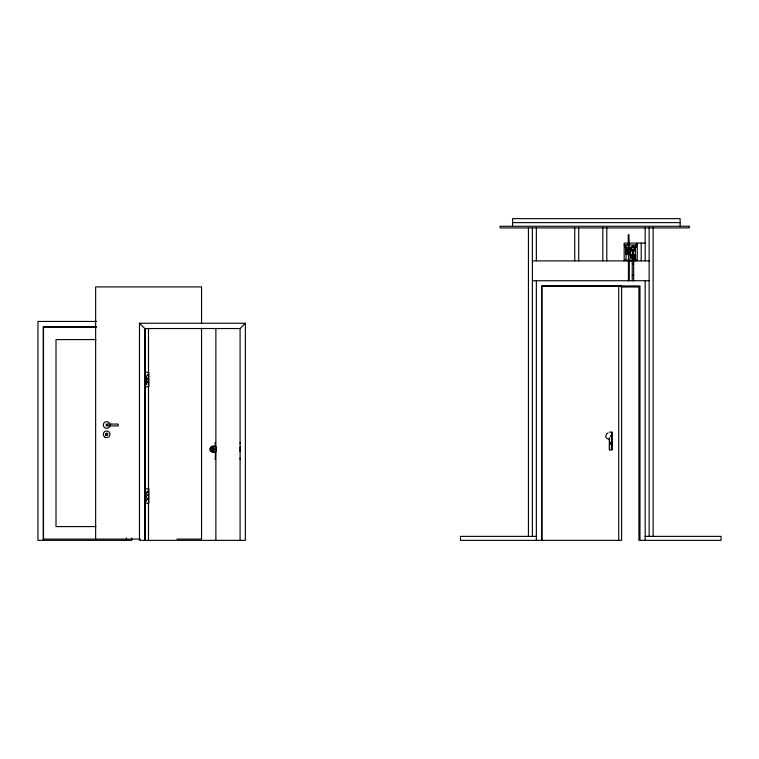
<?xml version="1.0" encoding="UTF-8"?>
<svg xmlns="http://www.w3.org/2000/svg" width="759" height="759" viewBox="0 0 759 759"><rect width="100%" height="100%" fill="white"/><g stroke="black" fill="none" stroke-linecap="round" stroke-linejoin="round"><path stroke-width="1.14" d="M629.676 251.229L629.676 248.572M630.084 251.163L630.084 248.572L630.293 251.476L627.778 251.343M629.505 250.555L629.638 251.428M240.148 446.871L240.148 449.442M629.543 250.479L629.448 248.563L630.302 248.572C633.034 252.946 624.534 250.736 629.306 251.125M146.496 377.052L145.975 376.758L146.506 376.872M146.278 377.289L146.335 376.568M146.373 380.563L146.212 380.079L146.525 380.79M146.278 380.828L146.335 380.107M146.572 377.081L146.051 376.578M146.278 384.367L146.174 383.513M146.354 380.933L146.591 380.401M146.629 380.62L146.572 380.202M147.274 375.572L147.502 374.652L147.218 375.572M147.151 378.732C147.682 379.424 146.867 377.451 147.739 378.855M147.322 375.506L147.55 375.126M147.113 378.741L147.663 378.817M147.455 375.525L147.512 374.794M147.161 382.489L147.654 381.796L147.218 382.65M147.379 378.314L147.322 379.035L147.559 378.589M147.113 382.28L147.663 382.356L147.17 382.09M147.455 379.064L147.512 378.333M147.54 382.327L147.379 381.853L147.426 382.726M147.455 382.593L147.512 381.872M146.051 493.084L146.278 493.786L145.899 493.246M146.468 500.086L146.003 500.741M146.525 497.287L146.098 497.382M146.212 496.585L146.487 497.306M146.278 493.786L146.335 493.065M146.496 500.617L145.956 500.323L146.506 500.437M146.335 496.604L146.145 497.306M146.278 500.864L146.335 500.143M147.701 491.984L147.36 491.547M146.496 500.864L146.43 500.039M147.455 492.022L147.512 491.291M147.682 498.672L147.161 498.995M147.35 495.266L147.379 494.811M147.663 492.003L147.711 491.377M147.512 494.83L147.132 495.437L147.682 495.134M147.455 499.099L147.55 498.748M147.445 494.688L147.72 495.542M147.825 495.124L147.104 495.456M147.218 499.147L147.445 498.217M215.139 443.474L215.186 442.952M215.186 450.713L215.186 451.226M215.186 458.464L215.186 458.986M631.479 249.218C631.137 248.99 631.241 248.781 631.336 249.142M629.287 252.301L628.262 252.197M629.05 253.886L626.962 253.686L626.953 254.246L629.088 254.237L629.088 253.696M626.82 250.271L627.114 250.309M631.08 247.889L631.554 247.491L631.156 247.87M609.923 443.617L610.113 443.019M627.75 251.106L627.788 253.316L629.458 253.326L629.458 252.073L629.448 253.316L627.788 253.316L627.788 252.073M145.899 380.287L146.468 380.05M146.051 380.117L146.098 380.885M147.787 378.845L147.218 379.111M146.411 384.471L146.041 383.637M146.496 384.367L146.553 383.703M147.151 491.291L147.749 491.396M146.487 493.777L146.269 492.914M145.984 496.595L145.927 497.221M144.514 383.893L145.358 383.893M144.514 500.39L145.358 500.466M240.242 458.607L240.1 458.797M240.1 443.465L240.157 442.763M107.38 425.609C104.922 426.881 106.383 422.877 107.408 424.404M146.335 493.511L146.43 493.454M240.091 540.351L240.091 328.533L245.385 323.239L139.476 323.239L139.476 540.351L245.385 540.351L245.385 323.239M214.313 448.427L214.408 449.954M626.592 253.43L626.517 253.667M629.012 250.109L629.031 249.056L628.167 249.066L628.082 250.081L629.116 250.081M629.496 249.066L629.505 250.944M628.054 250.878L627.911 250.242M627.721 250.413L628.148 250.859M144.514 376.881L144.514 377.014M144.514 500.456L144.514 500.589M627.93 251.22L627.949 253.259M610.578 436.937L611.232 436.112L610.578 435.277M610.445 444.451L611.109 443.617L610.445 442.782M147.607 375.136L147.663 375.278M146.43 493.407L146.345 493.388M608.054 433.019L606.707 433.721L605.748 436.463L606.223 437.896L608.509 439.214M630.217 249.54L630.217 249.702M144.514 491.756L145.358 491.623M146.288 376.881L146.411 377.394M627.797 250.479L629.344 250.65M626.469 250.413L627.133 249.939M626.384 251.77L626.422 251.172M630.16 248.667L629.448 248.563M512.553 222.624L680.102 222.624M645.178 243.089L624.164 243.089L624.164 260.878M624.164 244.996L637.237 244.996M628.291 247.927L628.813 247.927L628.964 252.956M626.602 249.939L627.408 249.939M628.082 250.29L629.116 250.29M628.727 250.698L628.424 252.434M628.12 250.944L629.069 250.944M627.845 251.542L629.353 251.542M632.513 251.504L633.414 251.504M627.968 251.646L629.22 251.646M628.528 252.301L629.107 252.377M627.968 252.538L629.22 252.538M632.636 252.443L633.291 252.443M627.646 253.013L627.627 249.692L626.279 249.673L626.289 253.003L627.627 253.003L626.621 253.003M627.551 252.709L626.754 252.994M629.22 252.956L628.993 234.768L628.215 234.768L628.3 252.434M626.279 253.022L627.636 253.022M626.687 253.667L626.289 253.914M629.059 255.811L628.556 255.811L628.547 280.735M632.086 257.766L633.756 257.766M632.351 257.918L633.585 257.918M632.503 257.965L633.433 257.965M632.503 258.904L633.433 258.904M632.475 259.075L633.461 259.075M532.382 260.878L649.154 260.878M632.351 264.198L633.585 264.198M632.143 275.441L633.793 275.441M532.382 280.735L649.154 280.735M621.308 286.997L638.926 286.997L638.926 540.351L721.05 540.351L721.05 536.376L645.178 536.376M96.583 321.446L37.95 321.446L37.95 540.351L131.762 540.351L131.762 537.979M95.985 326.759L43.272 326.759L43.272 540.351M96.573 327.072L43.5 327.072L43.5 539.099M139.476 323.239L144.779 328.533L240.091 328.533M95.928 339.586L56.005 339.586L56.005 526.585L95.928 526.585M145.358 375.126L144.514 375.25L145.358 375.231M144.552 378.048L145.358 378.048M145.358 378.191L144.552 378.191L144.608 380.999L145.358 381.084M144.608 386.777L148.887 386.777L148.887 372.308L144.608 372.308L144.608 375.648M107.598 424.072L118.224 424.072L118.224 425.932L107.598 425.941M609.344 432.146L612.001 432.146L612.001 449.869L609.344 449.869L609.344 438.057M215.414 442.459L215.537 446.975M215.414 459.404L215.565 450.362M144.675 491.775L145.358 491.728M144.552 494.545L145.358 494.545M145.358 494.688L144.552 494.688L144.608 497.496L145.358 497.496M144.552 497.581L145.358 497.581M144.608 503.283L148.887 503.283L148.887 488.805L144.608 488.805L144.608 492.145M536.357 536.376L460.485 536.376L460.485 540.351L621.621 540.351L621.621 286.162L542.04 286.162L542.04 540.351M43.272 539.099L140.368 539.099M176.847 539.099L201.552 539.099L201.552 328.343M145.994 383.864L146.183 383.893M147.663 498.853L147.17 498.587M240.1 450.865L240.1 450.827M147.521 495.153L147.607 495.219M146.278 383.456L146.648 383.94M609.98 444.205L611.042 444.205L611.042 443.019L609.98 443.019L610.113 444.205M629.277 251.03L629.249 253.259M680.102 226.599L680.102 218.649L512.553 218.649L512.553 226.599M653.129 227.776L653.129 536.376M649.154 227.776L649.154 536.376M645.178 227.776L645.178 260.878M645.178 280.735L645.178 540.351M641.213 243.089L641.213 260.878M639.97 540.351L639.97 285.953L541.565 285.953L541.565 540.351M637.237 243.089L637.237 260.878M635.34 244.996L635.34 260.878M633.756 255.603L633.85 256.77M633.689 260.878L633.689 280.735M633.442 246.941L633.442 246.02L632.399 246.02L632.399 246.941M633.461 251.305L633.461 257.766M633.253 257.965L633.253 258.904M632.683 257.965L632.683 258.904M632.38 251.305L632.38 257.766M632.247 260.878L632.247 280.735M632.105 255.603L632.01 256.77M629.344 251.058L629.401 253.316M629.116 260.878L629.116 280.735M628.803 247.956L628.756 252.51M628.623 251.276L628.528 252.51M628.461 260.878L628.461 280.735M628.158 249.445L628.12 252.434M626.071 244.996L626.071 260.878M618.737 286.162L618.737 540.351M611.811 432.146L611.811 449.869M609.534 438.057L609.534 449.869M606.792 227.776L606.792 260.878M602.817 227.776L602.817 260.878M578.719 227.776L578.719 260.878M574.743 227.776L574.743 260.878M536.357 227.776L536.357 260.878M536.357 280.735L536.357 540.351M532.382 227.776L532.382 536.376M528.416 227.776L528.416 536.376M240.157 450.514L240.157 451.349M240.157 458.275L240.157 459.1M215.879 328.533L215.879 446.861M215.879 450.419L215.879 540.351M215.452 442.412L215.414 446.975M215.452 450.362L215.452 459.451M201.552 323.609L201.552 286.902L95.643 286.902L95.643 539.099M148.479 328.533L148.479 540.351M145.206 328.533L145.235 375.231M145.235 378.048L145.235 381.084M145.235 383.893L145.235 491.728M145.235 494.545L145.235 497.581M145.235 500.39L145.206 540.351M144.988 375.231L144.988 378.048M144.988 381.084L144.988 383.893M144.988 491.728L144.988 494.545M144.988 497.581L144.988 500.39M144.779 328.533L144.779 540.351M144.608 376.417L144.608 377.422M144.608 381.72L144.608 382.726M144.608 383.494L144.608 384.49M144.608 492.914L144.608 493.919M144.608 498.217L144.608 499.223M144.608 499.991L144.608 500.987M126.449 537.989L126.449 540.351M109.941 425.581A3.34 3.34 0 0 1 104.827 427.791A3.34 3.34 0 0 1 104.827 422.222A3.34 3.34 0 0 1 109.941 424.423M211.41 450.552A1.395 0.987 -90 0 1 210.423 449.157A1.395 0.987 -90 0 1 211.41 447.763M211.182 450.998A1.841 1.3 -90 0 1 209.901 448.797A1.841 1.3 -90 0 1 211.676 447.449M212.444 451.956A2.808 1.983 -90 0 1 210.499 448.607A2.808 1.983 -90 0 1 213.203 446.558M213.526 451.956A3.036 2.144 -90 0 1 210.566 449.157A3.036 2.144 -90 0 1 213.526 446.349M145.956 496.784L146.496 497.088L145.994 496.822M106.412 433.721L106.696 435.087L106.421 433.674M624.866 259.834L625.369 259.948L624.866 259.815M634.524 248.819L634.685 249.445L634.524 248.819M634.524 247.557L634.685 248.193L634.524 247.557M633.812 258.847L634.429 258.999L633.756 258.857M624.866 246.912L625.369 247.045L624.866 246.912M630.871 256.039L631.678 256.257L630.871 256.039M632.626 258.345L633.329 258.534L632.626 258.345M632.608 260.176L633.319 260.365L632.608 260.176M634.173 256.039L634.979 256.257L634.173 256.039M636.033 246.912L636.535 247.045L636.033 246.912M636.033 259.815L636.535 259.967L636.042 259.806M144.675 498.587L144.675 498.625M146.506 380.401L146.43 380.496M689.2 226.267L500.067 226.267L500.067 227.918L689.2 227.918L689.2 226.267M633.964 246.941L631.877 246.941L631.877 251.305L633.964 251.305L633.964 246.941M635.008 247.121L630.833 247.121L630.833 249.73L635.008 249.73L635.008 247.121M630.34 247.975L626.166 247.975L626.166 254.578L630.34 254.578L630.34 247.975M635.615 254.815L630.207 254.815L630.207 257.633L635.615 257.633L635.615 254.815M635.15 255.603L630.71 255.603A1.176 1.176 0 0 0 630.71 256.77L635.15 256.77L635.15 255.603M634.733 259.056L628.129 259.056L628.129 260.716L634.733 260.716L634.733 259.056M104.989 437.175A3.34 3.34 0 0 0 109.989 434.281A3.34 3.34 0 0 0 104.989 431.397A3.34 3.34 0 0 0 104.989 437.175M105.909 435.182A1.167 1.167 0 0 0 107.806 434.49A1.167 1.167 0 0 0 106.26 433.19A1.167 1.167 0 0 0 105.909 435.182M216.125 450.666A3.036 2.144 -90 0 0 214.275 446.121A3.036 2.144 -90 0 0 212.416 450.666A3.036 2.144 -90 0 0 216.125 450.666M216.249 450.552A2.808 1.983 -90 0 0 214.531 446.349A2.808 1.983 -90 0 0 212.814 450.552A2.808 1.983 -90 0 0 216.249 450.552M215.983 450.448A2.59 1.831 -90 0 0 214.399 446.567A2.59 1.831 -90 0 0 212.814 450.448A2.59 1.831 -90 0 0 215.983 450.448M216.116 450.448A2.59 1.831 -90 0 0 214.531 446.567A2.59 1.831 -90 0 0 212.947 450.448A2.59 1.831 -90 0 0 216.116 450.448"/></g></svg>
